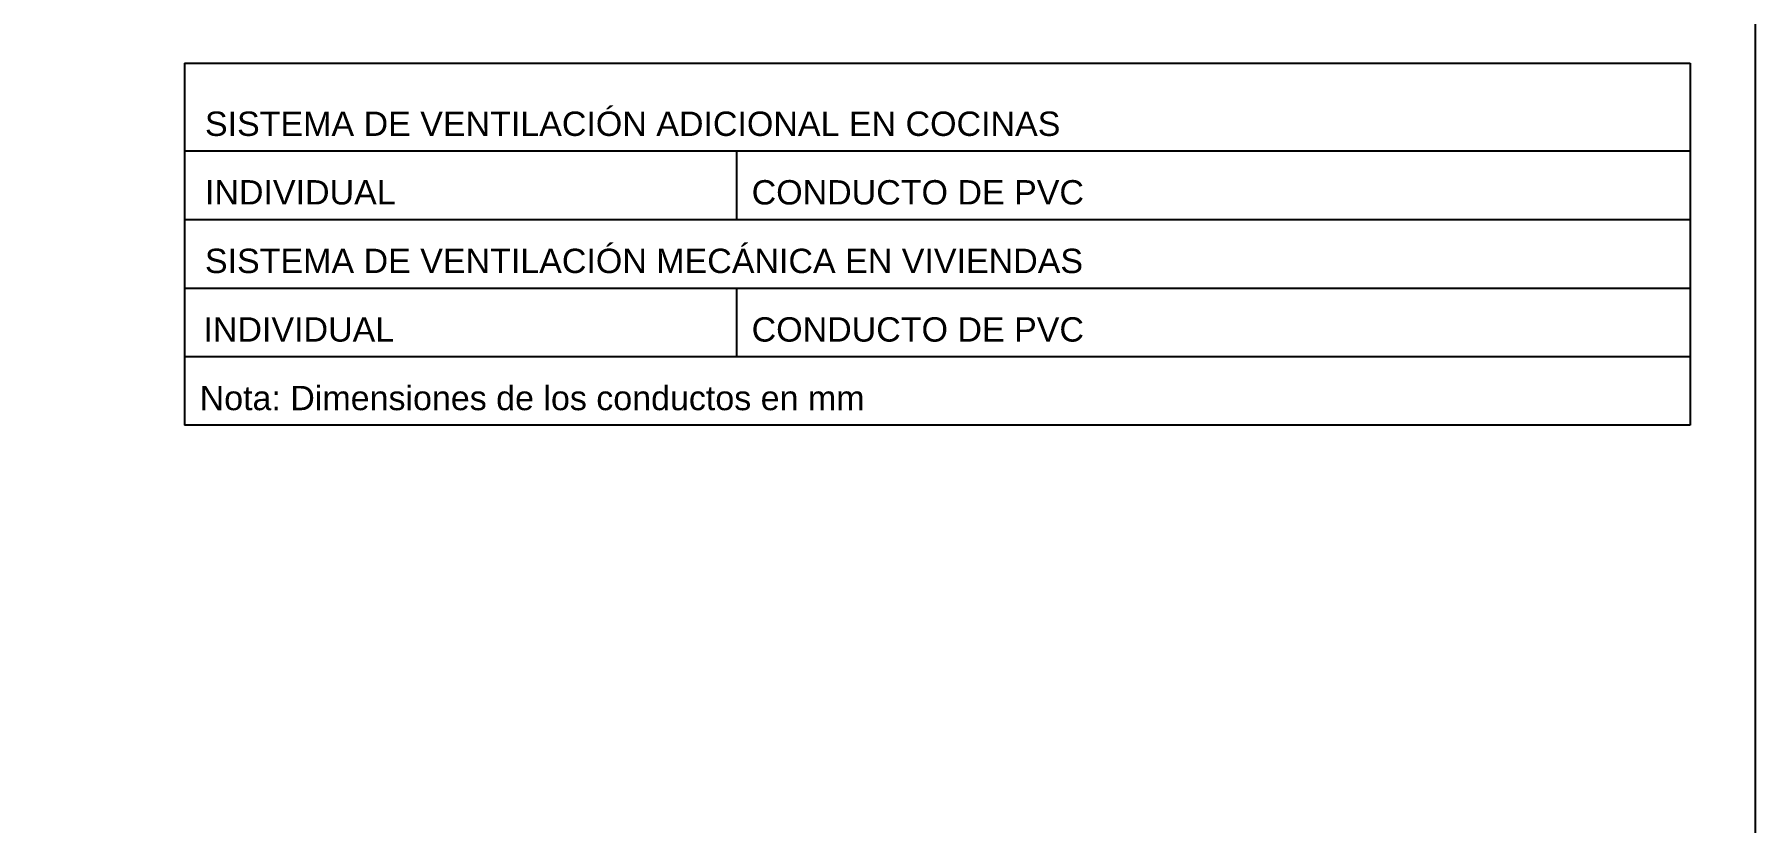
# Model space of a CAD drawing. Header units: millimetres. Extents: x 441156 to 441876, y 4514765 to 4515211.
# Drawn here: x 441317.02 to 441324.91, y 4514930.28 to 4514933.89 of the extents above; entities that cross this region are included whole.
import ezdxf

# ---------------------------------------------------------------- set-up
doc = ezdxf.new("R2010")
doc.units = ezdxf.units.MM
doc.linetypes.add('CONTINUA', pattern=[0])
doc.layers.add('01_cartela', color=6, linetype='Continuous', plot=False)
for name, color, linetype in [('01_textos', 7, 'Continuous'), ('CALEFAC_NOTAS', 7, 'Continuous'), ('VENTILACIÓN NOTAS', 7, 'Continuous')]:
    doc.layers.add(name, color=color, linetype=linetype)
doc.styles.add('Estilo1', font='swissel.ttf')

msp = doc.modelspace()

# ---------------------------------------------------------------- linework, layer by layer
at = {"layer": '01_cartela', "color": 3}
msp.add_lwpolyline([(441294.27109342, 4514938.70368948), (441294.27109342, 4514917.16866547), (441324.90908148, 4514917.16866547), (441324.90908148, 4514938.70368948)], close=True, dxfattribs=at)
at = {"layer": 'CALEFAC_NOTAS', "linetype": 'CONTINUA'}
for p, q in [((441317.70554165, 4514933.75687249), (441324.60908148, 4514933.75687249)), ((441317.70554165, 4514933.75687249), (441317.70554165, 4514932.09674767)), ((441324.60908148, 4514933.75687249), (441324.60908148, 4514932.09674767)), ((441324.60908148, 4514932.09674767), (441317.70554165, 4514932.09674767))]:
    msp.add_line(p, q, dxfattribs=at)
at = {"layer": 'VENTILACIÓN NOTAS', "color": 5}
for p, q in [((441317.70554165, 4514933.35381568), (441324.60908148, 4514933.35381568)), ((441320.23674073, 4514933.35381568), (441320.23674073, 4514933.03954868)), ((441317.70554165, 4514933.03954868), (441324.60908148, 4514933.03954868)), ((441317.70554165, 4514932.72528167), (441324.60908148, 4514932.72528167)), ((441320.23674073, 4514932.72528167), (441320.23674073, 4514932.41101467)), ((441317.70554165, 4514932.41101467), (441324.60908148, 4514932.41101467))]:
    msp.add_line(p, q, dxfattribs=at)

# ---------------------------------------------------------------- texts
at = {"layer": '01_textos', "color": 5, "style": 'Estilo1'}
for s, height, p in [('SISTEMA DE VENTILACIÓN ADICIONAL EN COCINAS', 0.1115610713, (441317.79898025, 4514933.42280112)), ('INDIVIDUAL', 0.111561071, (441317.79898025, 4514933.10853412)), ('CONDUCTO DE PVC', 0.1115610713, (441320.30572617, 4514933.10853412)), ('SISTEMA DE VENTILACIÓN MECÁNICA EN VIVIENDAS', 0.1115610713, (441317.79898025, 4514932.79426711)), ('INDIVIDUAL', 0.111561071, (441317.79211716, 4514932.48000011)), ('CONDUCTO DE PVC', 0.1115610713, (441320.30572617, 4514932.48000011)), ('Nota: Dimensiones de los conductos en mm', 0.1115610713, (441317.77452709, 4514932.16573311))]:
    msp.add_text(s, height=height, dxfattribs=at).set_placement(p)

doc.saveas('drawing.dxf')
